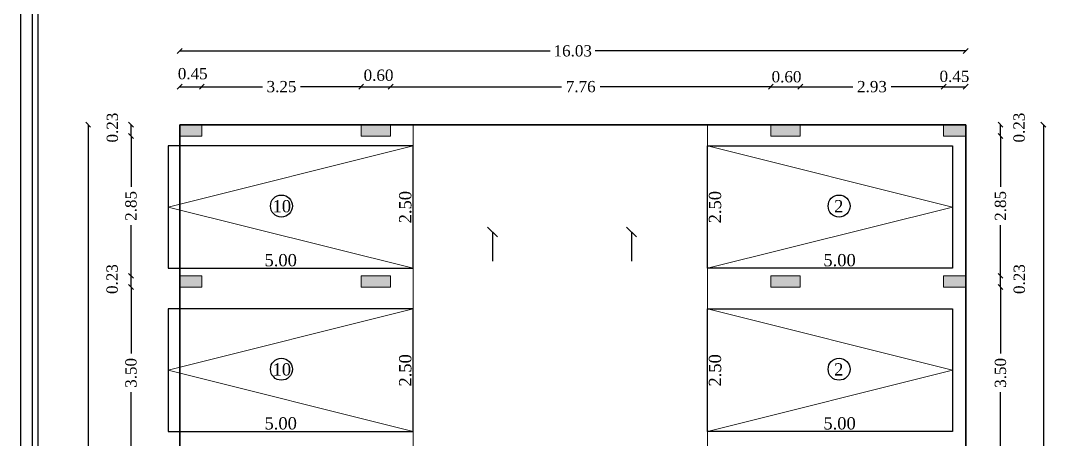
# Model space of a CAD drawing. Header units: metres. Extents: x 6 to 169, y 61 to 125.
# Drawn here: x 5.62 to 26.56, y 94.12 to 102.66 of the extents above; entities that cross this region are included whole.
import ezdxf
from ezdxf.enums import TextEntityAlignment as Align

# ---------------------------------------------------------------- set-up
doc = ezdxf.new("R2010")
doc.units = ezdxf.units.M
doc.header["$MEASUREMENT"] = 0
doc.header["$PDMODE"] = 3
doc.layers.get('0').update_dxf_attribs({"lineweight": 5})
doc.layers.get('DEFPOINTS').update_dxf_attribs({"lineweight": 5})
for name, color, linetype in [('BLK_1_FLR_0_BLT_UP_AREA', 1, 'Continuous'), ('BLK_1_FLR_0_BLT_UP_AREA_DEDUCT', 1, 'Continuous'), ('BLK_1_FLR_0_STILT_PARKING', 13, 'Continuous')]:
    doc.layers.add(name, color=color, linetype=linetype)
doc.styles.add('Isa-', font='times.ttf')
doc.styles.add('STYLE2', font='times.ttf')
doc.dimstyles.new('Copy of ISO-25', dxfattribs={"dimscale": 0, "dimtxt": 0.23, "dimasz": 0.1, "dimexe": 1.25, "dimexo": 0.625, "dimgap": 0.11, "dimtad": 0, "dimzin": 1, "dimdsep": 46, "dimtxsty": 'STYLE2', "dimblk": 'OBLIQUE', "dimcen": 0, "dimse1": 1, "dimse2": 1, "dimclrd": 1, "dimclrt": 3, "dimadec": 0, "dimazin": 2, "dimtfac": 1, "dimtix": 1, "dimtofl": 0, "dimtmove": 0, "dimatfit": 3, "dimldrblk": 'OBLIQUE', "dimfxl": 0, "dimtolj": 1, "dimarcsym": 0})

# ---------------------------------------------------------------- blocks, each defined once
blk = doc.blocks.new('_Oblique')
at = {"color": 0, "linetype": 'ByBlock', "lineweight": -2}
blk.add_line((-0.5, -0.5), (0.5, 0.5), dxfattribs=at)
blk = doc.blocks.new('*D583')
at = {"color": 1, "lineweight": -2}
for p, q in [((7.873, 97.227), (7.873, 95.871)), ((7.873, 93.727), (7.873, 95.083))]:
    blk.add_line(p, q, dxfattribs=at)
at = {"layer": 'DEFPOINTS', "color": 0}
for p in [(7.873, 97.227), (9.317, 97.227), (9.317, 93.727)]:
    blk.add_point(p, dxfattribs=at)
at = {"color": 1, "lineweight": -2, "xscale": 0.1, "yscale": 0.1, "zscale": 0.1}
for p, rotation in [((7.873, 97.227), 90), ((7.873, 93.727), 270)]:
    blk.add_blockref('_Oblique', p, dxfattribs=dict(at, rotation=rotation))
at = {"color": 3, "insert": (7.873, 95.477), "char_height": 0.23, "attachment_point": 5, "rotation": 90, "style": 'STYLE2'}
blk.add_mtext('\\A1;3.50', dxfattribs=at)
blk = doc.blocks.new('*D584')
at = {"color": 1, "lineweight": -2}
blk.add_line((7.873, 97.227), (7.873, 97.457), dxfattribs=at)
at = {"layer": 'DEFPOINTS', "color": 0}
for p in [(7.873, 97.457), (9.317, 97.457), (9.317, 97.227)]:
    blk.add_point(p, dxfattribs=at)
at = {"color": 1, "lineweight": -2, "xscale": 0.1, "yscale": 0.1, "zscale": 0.1}
for p, rotation in [((7.873, 97.457), 90), ((7.873, 97.227), 270)]:
    blk.add_blockref('_Oblique', p, dxfattribs=dict(at, rotation=rotation))
at = {"color": 3, "insert": (7.489, 97.39), "char_height": 0.23, "attachment_point": 5, "rotation": 90, "style": 'STYLE2'}
blk.add_mtext('\\A1;0.23', dxfattribs=at)
blk = doc.blocks.new('*D585')
at = {"color": 1, "lineweight": -2}
for p, q in [((7.873, 100.307), (7.873, 99.274)), ((7.873, 97.457), (7.873, 98.49))]:
    blk.add_line(p, q, dxfattribs=at)
at = {"layer": 'DEFPOINTS', "color": 0}
for p in [(7.873, 100.307), (9.317, 100.307), (9.317, 97.457)]:
    blk.add_point(p, dxfattribs=at)
at = {"color": 1, "lineweight": -2, "xscale": 0.1, "yscale": 0.1, "zscale": 0.1}
for p, rotation in [((7.873, 100.307), 90), ((7.873, 97.457), 270)]:
    blk.add_blockref('_Oblique', p, dxfattribs=dict(at, rotation=rotation))
at = {"color": 3, "insert": (7.873, 98.882), "char_height": 0.23, "attachment_point": 5, "rotation": 90, "style": 'STYLE2'}
blk.add_mtext('\\A1;2.85', dxfattribs=at)
blk = doc.blocks.new('*D586')
at = {"color": 1, "lineweight": -2}
blk.add_line((7.873, 100.307), (7.873, 100.537), dxfattribs=at)
at = {"layer": 'DEFPOINTS', "color": 0}
for p in [(7.873, 100.537), (9.317, 100.537), (9.317, 100.307)]:
    blk.add_point(p, dxfattribs=at)
at = {"color": 1, "lineweight": -2, "xscale": 0.1, "yscale": 0.1, "zscale": 0.1}
for p, rotation in [((7.873, 100.537), 90), ((7.873, 100.307), 270)]:
    blk.add_blockref('_Oblique', p, dxfattribs=dict(at, rotation=rotation))
at = {"color": 3, "insert": (7.493, 100.479), "char_height": 0.23, "attachment_point": 5, "rotation": 90, "style": 'STYLE2'}
blk.add_mtext('\\A1;0.23', dxfattribs=at)
blk = doc.blocks.new('*D710')
at = {"color": 1, "lineweight": -2}
for p, q in [((6.998, 100.537), (6.998, 87.769)), ((6.998, 74.337), (6.998, 86.805))]:
    blk.add_line(p, q, dxfattribs=at)
at = {"layer": 'DEFPOINTS', "color": 0}
for p in [(8.867, 100.537), (6.998, 74.337), (8.867, 74.337)]:
    blk.add_point(p, dxfattribs=at)
at = {"color": 1, "lineweight": -2, "xscale": 0.1, "yscale": 0.1, "zscale": 0.1}
for p, rotation in [((6.998, 100.537), 90), ((6.998, 74.337), 270)]:
    blk.add_blockref('_Oblique', p, dxfattribs=dict(at, rotation=rotation))
at = {"color": 3, "insert": (6.998, 87.287), "char_height": 0.23, "attachment_point": 5, "rotation": 90, "style": 'STYLE2'}
blk.add_mtext('\\A1;26.20', dxfattribs=at)
blk = doc.blocks.new('*D598')
at = {"color": 1, "lineweight": -2}
for p, q in [((25.607, 97.227), (25.607, 95.871)), ((25.607, 93.727), (25.607, 95.083))]:
    blk.add_line(p, q, dxfattribs=at)
at = {"layer": 'DEFPOINTS', "color": 0}
for p in [(24.447, 97.227), (25.607, 97.227), (24.447, 93.727)]:
    blk.add_point(p, dxfattribs=at)
at = {"color": 1, "lineweight": -2, "xscale": 0.1, "yscale": 0.1, "zscale": 0.1}
for p, rotation in [((25.607, 97.227), 90), ((25.607, 93.727), 270)]:
    blk.add_blockref('_Oblique', p, dxfattribs=dict(at, rotation=rotation))
at = {"color": 3, "insert": (25.607, 95.477), "char_height": 0.23, "attachment_point": 5, "rotation": 90, "style": 'STYLE2'}
blk.add_mtext('\\A1;3.50', dxfattribs=at)
blk = doc.blocks.new('*D599')
at = {"color": 1, "lineweight": -2}
blk.add_line((25.607, 97.227), (25.607, 97.457), dxfattribs=at)
at = {"layer": 'DEFPOINTS', "color": 0}
for p in [(24.447, 97.457), (25.607, 97.457), (24.447, 97.227)]:
    blk.add_point(p, dxfattribs=at)
at = {"color": 1, "lineweight": -2, "xscale": 0.1, "yscale": 0.1, "zscale": 0.1}
for p, rotation in [((25.607, 97.457), 90), ((25.607, 97.227), 270)]:
    blk.add_blockref('_Oblique', p, dxfattribs=dict(at, rotation=rotation))
at = {"color": 3, "insert": (25.991, 97.39), "char_height": 0.23, "attachment_point": 5, "rotation": 90, "style": 'STYLE2'}
blk.add_mtext('\\A1;0.23', dxfattribs=at)
blk = doc.blocks.new('*D600')
at = {"color": 1, "lineweight": -2}
for p, q in [((25.607, 100.307), (25.607, 99.274)), ((25.607, 97.457), (25.607, 98.49))]:
    blk.add_line(p, q, dxfattribs=at)
at = {"layer": 'DEFPOINTS', "color": 0}
for p in [(24.447, 100.307), (25.607, 100.307), (24.447, 97.457)]:
    blk.add_point(p, dxfattribs=at)
at = {"color": 1, "lineweight": -2, "xscale": 0.1, "yscale": 0.1, "zscale": 0.1}
for p, rotation in [((25.607, 100.307), 90), ((25.607, 97.457), 270)]:
    blk.add_blockref('_Oblique', p, dxfattribs=dict(at, rotation=rotation))
at = {"color": 3, "insert": (25.607, 98.882), "char_height": 0.23, "attachment_point": 5, "rotation": 90, "style": 'STYLE2'}
blk.add_mtext('\\A1;2.85', dxfattribs=at)
blk = doc.blocks.new('*D601')
at = {"color": 1, "lineweight": -2}
blk.add_line((25.607, 100.307), (25.607, 100.537), dxfattribs=at)
at = {"layer": 'DEFPOINTS', "color": 0}
for p in [(24.447, 100.537), (25.607, 100.537), (24.447, 100.307)]:
    blk.add_point(p, dxfattribs=at)
at = {"color": 1, "lineweight": -2, "xscale": 0.1, "yscale": 0.1, "zscale": 0.1}
for p, rotation in [((25.607, 100.537), 90), ((25.607, 100.307), 270)]:
    blk.add_blockref('_Oblique', p, dxfattribs=dict(at, rotation=rotation))
at = {"color": 3, "insert": (25.987, 100.479), "char_height": 0.23, "attachment_point": 5, "rotation": 90, "style": 'STYLE2'}
blk.add_mtext('\\A1;0.23', dxfattribs=at)
blk = doc.blocks.new('*D602')
at = {"color": 1, "lineweight": -2}
for p, q in [((26.482, 100.537), (26.482, 87.769)), ((26.482, 74.337), (26.482, 86.805))]:
    blk.add_line(p, q, dxfattribs=at)
at = {"layer": 'DEFPOINTS', "color": 0}
for p in [(24.897, 100.537), (24.897, 74.337), (26.482, 74.337)]:
    blk.add_point(p, dxfattribs=at)
at = {"color": 1, "lineweight": -2, "xscale": 0.1, "yscale": 0.1, "zscale": 0.1}
for p, rotation in [((26.482, 100.537), 90), ((26.482, 74.337), 270)]:
    blk.add_blockref('_Oblique', p, dxfattribs=dict(at, rotation=rotation))
at = {"color": 3, "insert": (26.482, 87.287), "char_height": 0.23, "attachment_point": 5, "rotation": 90, "style": 'STYLE2'}
blk.add_mtext('\\A1;26.20', dxfattribs=at)
blk = doc.blocks.new('*D618')
at = {"color": 1, "lineweight": -2}
blk.add_line((8.867, 101.313), (9.317, 101.313), dxfattribs=at)
at = {"layer": 'DEFPOINTS', "color": 0}
for p in [(9.317, 101.313), (8.867, 100.537), (9.317, 100.537)]:
    blk.add_point(p, dxfattribs=at)
at = {"color": 1, "lineweight": -2, "xscale": 0.1, "yscale": 0.1, "zscale": 0.1, "rotation": 180}
blk.add_blockref('_Oblique', (8.867, 101.313), dxfattribs=at)
at = {"color": 1, "lineweight": -2, "xscale": 0.1, "yscale": 0.1, "zscale": 0.1}
blk.add_blockref('_Oblique', (9.317, 101.313), dxfattribs=at)
at = {"color": 3, "insert": (9.131, 101.577), "char_height": 0.23, "attachment_point": 5, "style": 'STYLE2'}
blk.add_mtext('\\A1;0.45', dxfattribs=at)
blk = doc.blocks.new('*D619')
at = {"color": 1, "lineweight": -2}
for p, q in [((9.317, 101.313), (10.553, 101.313)), ((12.567, 101.313), (11.331, 101.313))]:
    blk.add_line(p, q, dxfattribs=at)
at = {"layer": 'DEFPOINTS', "color": 0}
for p in [(12.567, 101.313), (9.317, 100.537), (12.567, 100.537)]:
    blk.add_point(p, dxfattribs=at)
at = {"color": 1, "lineweight": -2, "xscale": 0.1, "yscale": 0.1, "zscale": 0.1, "rotation": 180}
blk.add_blockref('_Oblique', (9.317, 101.313), dxfattribs=at)
at = {"color": 1, "lineweight": -2, "xscale": 0.1, "yscale": 0.1, "zscale": 0.1}
blk.add_blockref('_Oblique', (12.567, 101.313), dxfattribs=at)
at = {"color": 3, "insert": (10.942, 101.313), "char_height": 0.23, "attachment_point": 5, "style": 'STYLE2'}
blk.add_mtext('\\A1;3.25', dxfattribs=at)
blk = doc.blocks.new('*D620')
at = {"color": 1, "lineweight": -2}
blk.add_line((12.567, 101.313), (13.167, 101.313), dxfattribs=at)
at = {"layer": 'DEFPOINTS', "color": 0}
for p in [(13.167, 101.313), (12.567, 100.537), (13.167, 100.537)]:
    blk.add_point(p, dxfattribs=at)
at = {"color": 1, "lineweight": -2, "xscale": 0.1, "yscale": 0.1, "zscale": 0.1, "rotation": 180}
blk.add_blockref('_Oblique', (12.567, 101.313), dxfattribs=at)
at = {"color": 1, "lineweight": -2, "xscale": 0.1, "yscale": 0.1, "zscale": 0.1}
blk.add_blockref('_Oblique', (13.167, 101.313), dxfattribs=at)
at = {"color": 3, "insert": (12.921, 101.545), "char_height": 0.23, "attachment_point": 5, "style": 'STYLE2'}
blk.add_mtext('\\A1;0.60', dxfattribs=at)
blk = doc.blocks.new('*D621')
at = {"color": 1, "lineweight": -2}
for p, q in [((13.167, 101.313), (16.65, 101.313)), ((20.922, 101.313), (17.439, 101.313))]:
    blk.add_line(p, q, dxfattribs=at)
at = {"layer": 'DEFPOINTS', "color": 0}
for p in [(20.922, 101.313), (13.167, 100.537), (20.922, 100.537)]:
    blk.add_point(p, dxfattribs=at)
at = {"color": 1, "lineweight": -2, "xscale": 0.1, "yscale": 0.1, "zscale": 0.1, "rotation": 180}
blk.add_blockref('_Oblique', (13.167, 101.313), dxfattribs=at)
at = {"color": 1, "lineweight": -2, "xscale": 0.1, "yscale": 0.1, "zscale": 0.1}
blk.add_blockref('_Oblique', (20.922, 101.313), dxfattribs=at)
at = {"color": 3, "insert": (17.045, 101.313), "char_height": 0.23, "attachment_point": 5, "style": 'STYLE2'}
blk.add_mtext('\\A1;7.76', dxfattribs=at)
blk = doc.blocks.new('*D622')
at = {"color": 1, "lineweight": -2}
blk.add_line((20.922, 101.313), (21.522, 101.313), dxfattribs=at)
at = {"layer": 'DEFPOINTS', "color": 0}
for p in [(21.522, 101.313), (20.922, 100.537), (21.522, 100.537)]:
    blk.add_point(p, dxfattribs=at)
at = {"color": 1, "lineweight": -2, "xscale": 0.1, "yscale": 0.1, "zscale": 0.1, "rotation": 180}
blk.add_blockref('_Oblique', (20.922, 101.313), dxfattribs=at)
at = {"color": 1, "lineweight": -2, "xscale": 0.1, "yscale": 0.1, "zscale": 0.1}
blk.add_blockref('_Oblique', (21.522, 101.313), dxfattribs=at)
at = {"color": 3, "insert": (21.242, 101.514), "char_height": 0.23, "attachment_point": 5, "style": 'STYLE2'}
blk.add_mtext('\\A1;0.60', dxfattribs=at)
blk = doc.blocks.new('*D623')
at = {"color": 1, "lineweight": -2}
for p, q in [((21.522, 101.313), (22.595, 101.313)), ((24.447, 101.313), (23.374, 101.313))]:
    blk.add_line(p, q, dxfattribs=at)
at = {"layer": 'DEFPOINTS', "color": 0}
for p in [(24.447, 101.313), (21.522, 100.537), (24.447, 100.537)]:
    blk.add_point(p, dxfattribs=at)
at = {"color": 1, "lineweight": -2, "xscale": 0.1, "yscale": 0.1, "zscale": 0.1, "rotation": 180}
blk.add_blockref('_Oblique', (21.522, 101.313), dxfattribs=at)
at = {"color": 1, "lineweight": -2, "xscale": 0.1, "yscale": 0.1, "zscale": 0.1}
blk.add_blockref('_Oblique', (24.447, 101.313), dxfattribs=at)
at = {"color": 3, "insert": (22.985, 101.313), "char_height": 0.23, "attachment_point": 5, "style": 'STYLE2'}
blk.add_mtext('\\A1;2.93', dxfattribs=at)
blk = doc.blocks.new('*D624')
at = {"color": 1, "lineweight": -2}
blk.add_line((24.447, 101.313), (24.897, 101.313), dxfattribs=at)
at = {"layer": 'DEFPOINTS', "color": 0}
for p in [(24.897, 101.313), (24.447, 100.537), (24.897, 100.537)]:
    blk.add_point(p, dxfattribs=at)
at = {"color": 1, "lineweight": -2, "xscale": 0.1, "yscale": 0.1, "zscale": 0.1, "rotation": 180}
blk.add_blockref('_Oblique', (24.447, 101.313), dxfattribs=at)
at = {"color": 1, "lineweight": -2, "xscale": 0.1, "yscale": 0.1, "zscale": 0.1}
blk.add_blockref('_Oblique', (24.897, 101.313), dxfattribs=at)
at = {"color": 3, "insert": (24.667, 101.522), "char_height": 0.23, "attachment_point": 5, "style": 'STYLE2'}
blk.add_mtext('\\A1;0.45', dxfattribs=at)
blk = doc.blocks.new('*D719')
at = {"color": 1, "lineweight": -2}
for p, q in [((8.867, 102.042), (16.424, 102.042)), ((24.897, 102.042), (17.34, 102.042))]:
    blk.add_line(p, q, dxfattribs=at)
at = {"layer": 'DEFPOINTS', "color": 0}
for p in [(8.867, 102.042), (8.867, 100.537), (24.897, 100.537)]:
    blk.add_point(p, dxfattribs=at)
at = {"color": 1, "lineweight": -2, "xscale": 0.1, "yscale": 0.1, "zscale": 0.1, "rotation": 180}
blk.add_blockref('_Oblique', (8.867, 102.042), dxfattribs=at)
at = {"color": 1, "lineweight": -2, "xscale": 0.1, "yscale": 0.1, "zscale": 0.1}
blk.add_blockref('_Oblique', (24.897, 102.042), dxfattribs=at)
at = {"color": 3, "insert": (16.882, 102.042), "char_height": 0.23, "attachment_point": 5, "style": 'STYLE2'}
blk.add_mtext('\\A1;16.03', dxfattribs=at)

msp = doc.modelspace()

# ---------------------------------------------------------------- linework, layer by layer
for p, q in [((8.86707, 100.53689), (24.89707, 100.53689)), ((8.86707, 74.33689), (8.86707, 100.53689)), ((24.89707, 100.53689), (24.89707, 74.33689)), ((13.62707, 100.10952), (8.62707, 98.85952)), ((19.62707, 100.10952), (24.62707, 98.85952)), ((8.62707, 98.85952), (13.62707, 97.60952)), ((24.62707, 98.85952), (19.62707, 97.60952)), ((20.92207, 97.34689), (20.92207, 97.45689)), ((13.62707, 96.78203), (8.62707, 95.53203)), ((19.62707, 96.78203), (24.62707, 95.53203)), ((8.62707, 95.53203), (13.62707, 94.28203)), ((24.62707, 95.53203), (19.62707, 94.28203))]:
    msp.add_line(p, q)
at = {"lineweight": -3}
for points in [[(5.6191, 124.51383), (5.6191, 64.51383), (110.94606, 64.51383), (110.94606, 124.51383)], [(5.8591, 124.27383), (5.8591, 64.75383), (110.70606, 64.75383), (110.70606, 124.27383)], [(5.9691, 124.16383), (5.9691, 64.86383), (110.59606, 64.86383), (110.59606, 124.16383)], [(13.62707, 100.10952), (8.62707, 100.10952), (8.62707, 97.60952), (13.62707, 97.60952)], [(19.62707, 100.10952), (24.62707, 100.10952), (24.62707, 97.60952), (19.62707, 97.60952)], [(13.62707, 96.78203), (8.62707, 96.78203), (8.62707, 94.28203), (13.62707, 94.28203)], [(19.62707, 96.78203), (24.62707, 96.78203), (24.62707, 94.28203), (19.62707, 94.28203)]]:
    msp.add_lwpolyline(points, close=True, dxfattribs=at)
for points in [[(9.31707, 100.53689), (9.31707, 100.30689), (8.86707, 100.30689), (8.86707, 100.53689)], [(8.86707, 100.53689), (24.89707, 100.53689), (24.89707, 74.33689), (8.86707, 74.33689)], [(13.16707, 100.53689), (13.16707, 100.30689), (12.56707, 100.30689), (12.56707, 100.53689)], [(21.52207, 100.53689), (21.52207, 100.30689), (20.92207, 100.30689), (20.92207, 100.53689)], [(24.89707, 100.53689), (24.89707, 100.30689), (24.44707, 100.30689), (24.44707, 100.53689)], [(9.31707, 97.45689), (9.31707, 97.22689), (8.86707, 97.22689), (8.86707, 97.45689)], [(13.16707, 97.45689), (13.16707, 97.22689), (12.56707, 97.22689), (12.56707, 97.45689)], [(21.52207, 97.45689), (21.52207, 97.22689), (20.92207, 97.22689), (20.92207, 97.45689)], [(24.89707, 97.45689), (24.89707, 97.22689), (24.44707, 97.22689), (24.44707, 97.45689)]]:
    msp.add_lwpolyline(points, close=True)
msp.add_lwpolyline([(13.62707, 100.53689), (19.62707, 100.53689), (19.62707, 75.40689, 0.01130154), (19.77491, 74.33689), (13.80198, 74.33689, -0.00801564), (13.71455, 74.93484, -0.00441628), (13.62707, 75.53359)], format="xyb", close=True)
for centre in [(10.93999, 98.87888), (22.31416, 98.87888), (10.93999, 95.55138), (22.31416, 95.55138)]:
    msp.add_circle(centre, 0.22356, dxfattribs=at)
for points in [[(9.31707, 100.53689), (9.31707, 100.30689), (8.86707, 100.53689), (8.86707, 100.30689)], [(13.16707, 100.53689), (13.16707, 100.30689), (12.56707, 100.53689), (12.56707, 100.30689)], [(21.52207, 100.53689), (21.52207, 100.30689), (20.92207, 100.53689), (20.92207, 100.30689)], [(24.89707, 100.53689), (24.89707, 100.30689), (24.44707, 100.53689), (24.44707, 100.30689)], [(9.31707, 97.45689), (9.31707, 97.22689), (8.86707, 97.45689), (8.86707, 97.22689)], [(13.16707, 97.45689), (13.16707, 97.22689), (12.56707, 97.45689), (12.56707, 97.22689)], [(21.52207, 97.45689), (21.52207, 97.22689), (20.92207, 97.45689), (20.92207, 97.22689)], [(24.89707, 97.45689), (24.89707, 97.22689), (24.44707, 97.45689), (24.44707, 97.22689)]]:
    msp.add_solid(points)
at = {"layer": 'BLK_1_FLR_0_BLT_UP_AREA', "color": 3}
msp.add_lwpolyline([(8.86707, 100.53689), (24.89707, 100.53689), (24.89707, 74.33689), (8.86707, 74.33689)], close=True, dxfattribs=at)
at = {"layer": 'BLK_1_FLR_0_BLT_UP_AREA_DEDUCT', "color": 3}
msp.add_lwpolyline([(13.32707, 74.33689), (24.89707, 74.33689), (24.89707, 100.53689), (8.86707, 100.53689), (8.86707, 81.03689), (13.32707, 81.03689)], close=True, dxfattribs=at)
at = {"layer": 'BLK_1_FLR_0_STILT_PARKING'}
msp.add_lwpolyline([(13.32707, 74.33689), (24.89707, 74.33689), (24.89707, 100.53689), (8.86707, 100.53689), (8.86707, 81.03689), (13.32707, 81.03689)], close=True, dxfattribs=at)

# ---------------------------------------------------------------- texts
at = {"lineweight": -3, "style": 'Isa-'}
for p in [(13.46545, 98.85623), (19.78311, 98.85623), (13.46545, 95.52873), (19.78311, 95.52873)]:
    msp.add_text('2.50', height=0.25, rotation=90, dxfattribs=at).set_placement(p, align=Align.MIDDLE_CENTER)
for s, p in [('10', (10.94811, 98.87604)), ('2', (22.30784, 98.87604)), ('5.00', (10.92559, 97.7763)), ('5.00', (22.32404, 97.7763)), ('10', (10.94811, 95.54854)), ('2', (22.30784, 95.54854)), ('5.00', (10.92559, 94.4488)), ('5.00', (22.32404, 94.4488))]:
    msp.add_text(s, height=0.25, dxfattribs=at).set_placement(p, align=Align.MIDDLE_CENTER)

# ---------------------------------------------------------------- dimensions: what is measured, and where the dimension line sits
for base, p1, p2, override, picture, middle in [((8.86707, 102.04238), (24.89707, 100.53689), (8.86707, 100.53689), {"dimscale": 1}, '*D719', (16.88207, 102.04238)), ((12.56707, 101.31257), (9.31707, 100.53689), (12.56707, 100.53689), {"dimscale": 1, "dimtmove": 1}, '*D619', (10.94207, 101.31257)), ((20.9220711591, 101.312569431), (13.1670711591, 100.5368942738), (20.9220711591, 100.5368942738), {"dimscale": 1, "dimtmove": 1}, '*D621', (17.0445711591, 101.312569431)), ((24.4470711591, 101.312569431), (21.5220711591, 100.5368942738), (24.4470711591, 100.5368942738), {"dimscale": 1, "dimtmove": 1}, '*D623', (22.9845711591, 101.312569431))]:
    dim = msp.add_linear_dim(base=base, p1=p1, p2=p2, dimstyle='Copy of ISO-25', override=override)
    dim.commit()
    dim.dimension.update_dxf_attribs({"geometry": picture, "text_midpoint": middle})
for base, p1, p2, picture, middle in [((9.31707, 101.31257), (8.86707, 100.53689), (9.31707, 100.53689), '*D618', (9.13134, 101.57672)), ((13.16707, 101.31257), (12.56707, 100.53689), (13.16707, 100.53689), '*D620', (12.92093, 101.5446)), ((21.52207, 101.31257), (20.92207, 100.53689), (21.52207, 100.53689), '*D622', (21.24235, 101.51422)), ((24.89707, 101.31257), (24.44707, 100.53689), (24.89707, 100.53689), '*D624', (24.66699, 101.522))]:
    dim = msp.add_linear_dim(base=base, p1=p1, p2=p2, dimstyle='Copy of ISO-25', override={"dimscale": 1, "dimtmove": 2})
    dim.commit()
    dim.dimension.update_dxf_attribs({"geometry": picture, "text_midpoint": middle, "dimtype": 160})
for base, p1, p2, override, picture, middle in [((7.8726, 100.53689), (9.31707, 100.30689), (9.31707, 100.53689), {"dimscale": 1, "dimtmove": 2}, '*D586', (7.49283, 100.47878)), ((25.60747, 100.53689), (24.44707, 100.30689), (24.44707, 100.53689), {"dimscale": 1, "dimtmove": 2}, '*D601', (25.98724, 100.47878)), ((6.99786, 74.33689), (8.86707, 100.53689), (8.86707, 74.33689), {"dimscale": 1}, '*D710', (6.99786, 87.28689)), ((26.48221, 74.33689), (24.89707, 100.53689), (24.89707, 74.33689), {"dimscale": 1}, '*D602', (26.48221, 87.28689)), ((7.8726, 97.45689), (9.31707, 97.22689), (9.31707, 97.45689), {"dimscale": 1, "dimtmove": 2}, '*D584', (7.48905, 97.39017)), ((25.60747, 97.45689), (24.44707, 97.22689), (24.44707, 97.45689), {"dimscale": 1, "dimtmove": 2}, '*D599', (25.99102, 97.39017))]:
    dim = msp.add_linear_dim(base=base, p1=p1, p2=p2, angle=90, dimstyle='Copy of ISO-25', override=override)
    dim.commit()
    dim.dimension.update_dxf_attribs({"geometry": picture, "text_midpoint": middle, "dimtype": 160})
for base, p1, p2, picture, middle in [((7.8726, 100.30689), (9.31707, 97.45689), (9.31707, 100.30689), '*D585', (7.8726, 98.88189)), ((25.60747, 100.30689), (24.44707, 97.45689), (24.44707, 100.30689), '*D600', (25.60747, 98.88189)), ((7.8726, 97.22689), (9.31707, 93.72689), (9.31707, 97.22689), '*D583', (7.8726, 95.47689)), ((25.60747, 97.22689), (24.44707, 93.72689), (24.44707, 97.22689), '*D598', (25.60747, 95.47689))]:
    dim = msp.add_linear_dim(base=base, p1=p1, p2=p2, angle=90, dimstyle='Copy of ISO-25', override={"dimscale": 1, "dimtmove": 1})
    dim.commit()
    dim.dimension.update_dxf_attribs({"geometry": picture, "text_midpoint": middle})

# ---------------------------------------------------------------- leaders
for points in [[(15.24577, 98.35187), (15.24577, 97.75365)], [(18.07971, 98.35187), (18.07971, 97.75365)]]:
    msp.add_leader(points, dimstyle='Copy of ISO-25', override={"dimscale": 1, "dimasz": 0.2})

doc.saveas('drawing.dxf')
